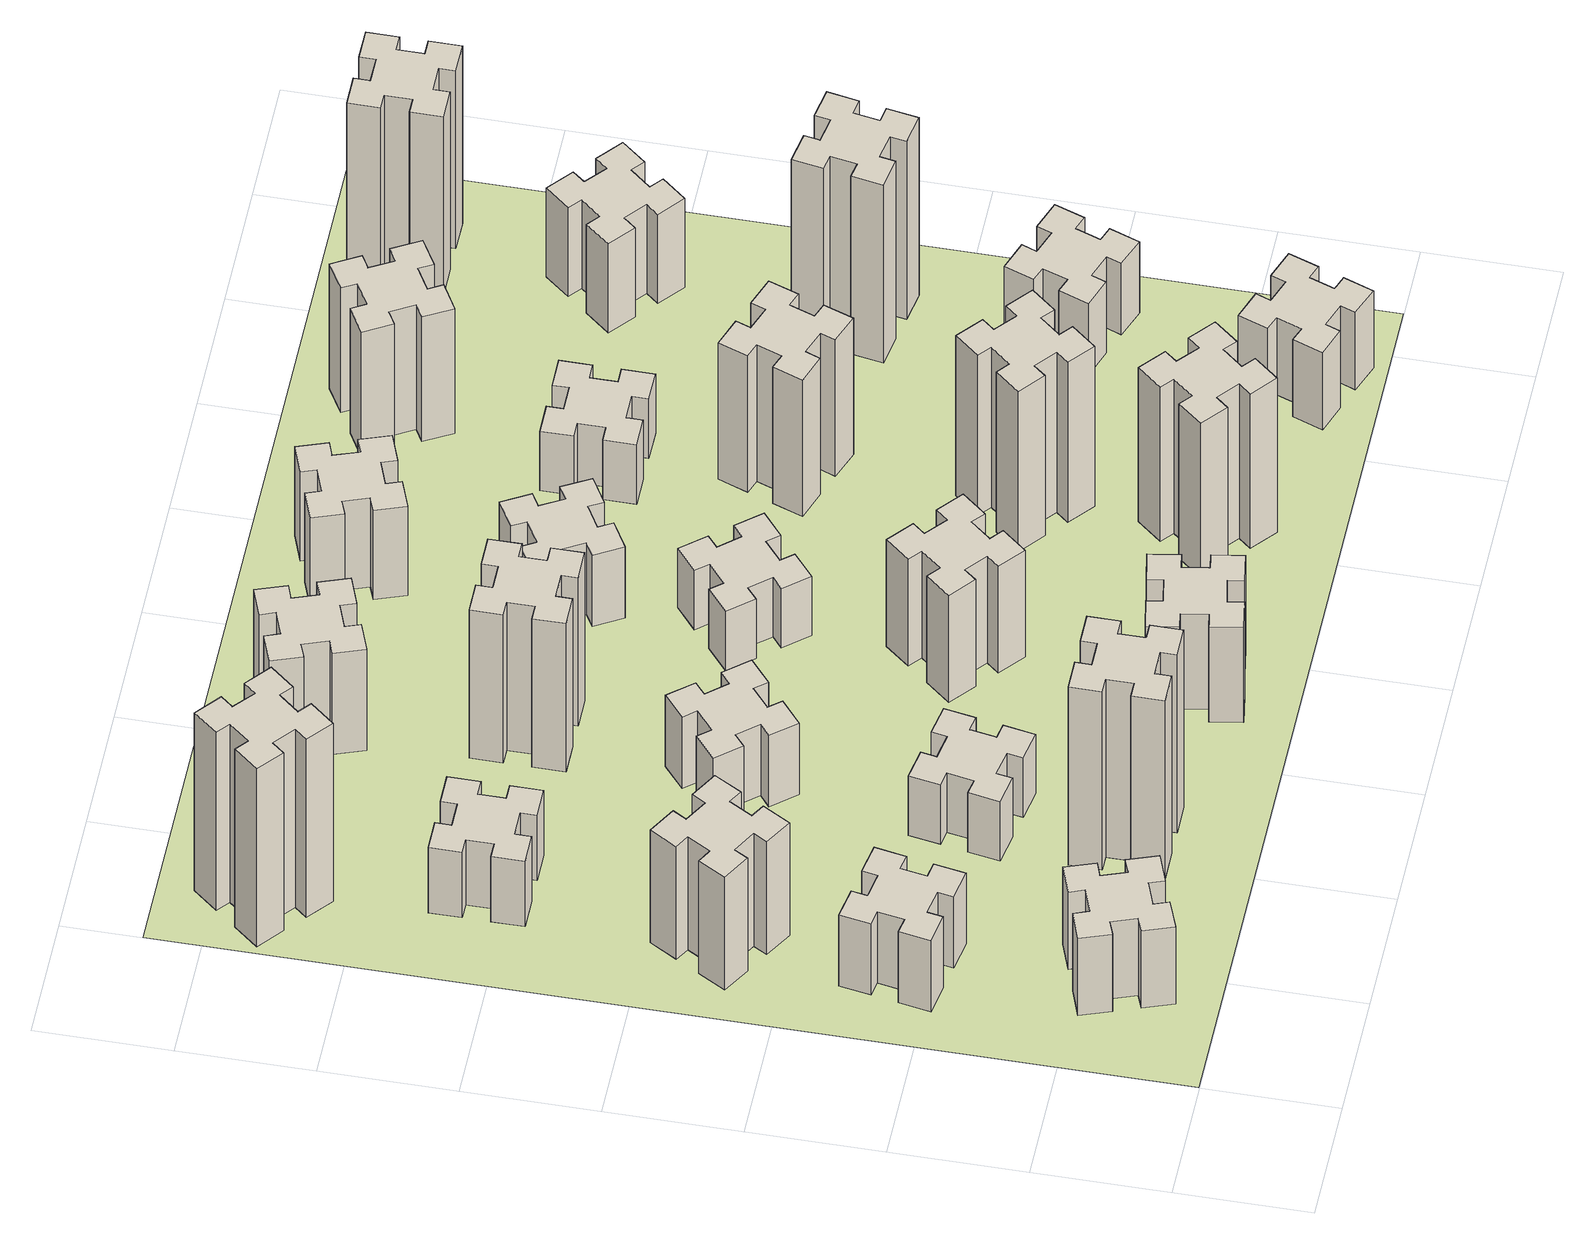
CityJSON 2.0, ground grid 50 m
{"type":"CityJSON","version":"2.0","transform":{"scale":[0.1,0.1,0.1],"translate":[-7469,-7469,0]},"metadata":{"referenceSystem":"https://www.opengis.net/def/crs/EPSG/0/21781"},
"CityObjects":{
"building1":{"type":"Building","attributes":{"class":"1000","function":"1000","usage":"1000","yearOfConstruction":2016,"roofType":"1000","measuredHeight":39,"storeysAboveGround":30,"storeysBelowGround":0},"geometry":[{"type":"Solid","lod":"1","boundaries":[[[[0,1,2,3,4,5,6,7,8,9,10,11,12,13,14,15,16,17,18,19]],[[17,16,20,21]],[[16,15,22,20]],[[15,14,23,22]],[[14,13,24,23]],[[13,12,25,24]],[[12,11,26,25]],[[11,10,27,26]],[[10,9,28,27]],[[9,8,29,28]],[[8,7,30,29]],[[7,6,31,30]],[[6,5,32,31]],[[5,4,33,32]],[[4,3,34,33]],[[3,2,35,34]],[[2,1,36,35]],[[1,0,37,36]],[[0,19,38,37]],[[19,18,39,38]],[[18,17,21,39]],[[24,25,26,27,28,29,30,31,32,33,34,35,36,37,38,39,21,20,22,23]]]]}]},
"building2":{"type":"Building","attributes":{"class":"1000","function":"1000","usage":"1000","yearOfConstruction":2016,"roofType":"1000","measuredHeight":36,"storeysAboveGround":30,"storeysBelowGround":0},"geometry":[{"type":"Solid","lod":"1","boundaries":[[[[40,41,42,43,44,45,46,47,48,49,50,51,52,53,54,55,56,57,58,59]],[[57,56,60,61]],[[56,55,62,60]],[[55,54,63,62]],[[54,53,64,63]],[[53,52,65,64]],[[52,51,66,65]],[[51,50,67,66]],[[50,49,68,67]],[[49,48,69,68]],[[48,47,70,69]],[[47,46,71,70]],[[46,45,72,71]],[[45,44,73,72]],[[44,43,74,73]],[[43,42,75,74]],[[42,41,76,75]],[[41,40,77,76]],[[40,59,78,77]],[[59,58,79,78]],[[58,57,61,79]],[[64,65,66,67,68,69,70,71,72,73,74,75,76,77,78,79,61,60,62,63]]]]}]},
"building3":{"type":"Building","attributes":{"class":"1000","function":"1000","usage":"1000","yearOfConstruction":2016,"roofType":"1000","measuredHeight":57,"storeysAboveGround":30,"storeysBelowGround":0},"geometry":[{"type":"Solid","lod":"1","boundaries":[[[[80,81,82,83,84,85,86,87,88,89,90,91,92,93,94,95,96,97,98,99]],[[97,96,100,101]],[[96,95,102,100]],[[95,94,103,102]],[[94,93,104,103]],[[93,92,105,104]],[[92,91,106,105]],[[91,90,107,106]],[[90,89,108,107]],[[89,88,109,108]],[[88,87,110,109]],[[87,86,111,110]],[[86,85,112,111]],[[85,84,113,112]],[[84,83,114,113]],[[83,82,115,114]],[[82,81,116,115]],[[81,80,117,116]],[[80,99,118,117]],[[99,98,119,118]],[[98,97,101,119]],[[104,105,106,107,108,109,110,111,112,113,114,115,116,117,118,119,101,100,102,103]]]]}]},
"building4":{"type":"Building","attributes":{"class":"1000","function":"1000","usage":"1000","yearOfConstruction":2016,"roofType":"1000","measuredHeight":33,"storeysAboveGround":30,"storeysBelowGround":0},"geometry":[{"type":"Solid","lod":"1","boundaries":[[[[120,121,122,123,124,125,126,127,128,129,130,131,132,133,134,135,136,137,138,139]],[[137,136,140,141]],[[136,135,142,140]],[[135,134,143,142]],[[134,133,144,143]],[[133,132,145,144]],[[132,131,146,145]],[[131,130,147,146]],[[130,129,148,147]],[[129,128,149,148]],[[128,127,150,149]],[[127,126,151,150]],[[126,125,152,151]],[[125,124,153,152]],[[124,123,154,153]],[[123,122,155,154]],[[122,121,156,155]],[[121,120,157,156]],[[120,139,158,157]],[[139,138,159,158]],[[138,137,141,159]],[[144,145,146,147,148,149,150,151,152,153,154,155,156,157,158,159,141,140,142,143]]]]}]},
"building5":{"type":"Building","attributes":{"class":"1000","function":"1000","usage":"1000","yearOfConstruction":2016,"roofType":"1000","measuredHeight":90,"storeysAboveGround":30,"storeysBelowGround":0},"geometry":[{"type":"Solid","lod":"1","boundaries":[[[[160,161,162,163,164,165,166,167,168,169,170,171,172,173,174,175,176,177,178,179]],[[177,176,180,181]],[[176,175,182,180]],[[175,174,183,182]],[[174,173,184,183]],[[173,172,185,184]],[[172,171,186,185]],[[171,170,187,186]],[[170,169,188,187]],[[169,168,189,188]],[[168,167,190,189]],[[167,166,191,190]],[[166,165,192,191]],[[165,164,193,192]],[[164,163,194,193]],[[163,162,195,194]],[[162,161,196,195]],[[161,160,197,196]],[[160,179,198,197]],[[179,178,199,198]],[[178,177,181,199]],[[184,185,186,187,188,189,190,191,192,193,194,195,196,197,198,199,181,180,182,183]]]]}]},
"building6":{"type":"Building","attributes":{"class":"1000","function":"1000","usage":"1000","yearOfConstruction":2016,"roofType":"1000","measuredHeight":90,"storeysAboveGround":30,"storeysBelowGround":0},"geometry":[{"type":"Solid","lod":"1","boundaries":[[[[200,201,202,203,204,205,206,207,208,209,210,211,212,213,214,215,216,217,218,219]],[[217,216,220,221]],[[216,215,222,220]],[[215,214,223,222]],[[214,213,224,223]],[[213,212,225,224]],[[212,211,226,225]],[[211,210,227,226]],[[210,209,228,227]],[[209,208,229,228]],[[208,207,230,229]],[[207,206,231,230]],[[206,205,232,231]],[[205,204,233,232]],[[204,203,234,233]],[[203,202,235,234]],[[202,201,236,235]],[[201,200,237,236]],[[200,219,238,237]],[[219,218,239,238]],[[218,217,221,239]],[[224,225,226,227,228,229,230,231,232,233,234,235,236,237,238,239,221,220,222,223]]]]}]},
"building7":{"type":"Building","attributes":{"class":"1000","function":"1000","usage":"1000","yearOfConstruction":2016,"roofType":"1000","measuredHeight":30,"storeysAboveGround":30,"storeysBelowGround":0},"geometry":[{"type":"Solid","lod":"1","boundaries":[[[[240,241,242,243,244,245,246,247,248,249,250,251,252,253,254,255,256,257,258,259]],[[257,256,260,261]],[[256,255,262,260]],[[255,254,263,262]],[[254,253,264,263]],[[253,252,265,264]],[[252,251,266,265]],[[251,250,267,266]],[[250,249,268,267]],[[249,248,269,268]],[[248,247,270,269]],[[247,246,271,270]],[[246,245,272,271]],[[245,244,273,272]],[[244,243,274,273]],[[243,242,275,274]],[[242,241,276,275]],[[241,240,277,276]],[[240,259,278,277]],[[259,258,279,278]],[[258,257,261,279]],[[264,265,266,267,268,269,270,271,272,273,274,275,276,277,278,279,261,260,262,263]]]]}]},
"building8":{"type":"Building","attributes":{"class":"1000","function":"1000","usage":"1000","yearOfConstruction":2016,"roofType":"1000","measuredHeight":36,"storeysAboveGround":30,"storeysBelowGround":0},"geometry":[{"type":"Solid","lod":"1","boundaries":[[[[280,281,282,283,284,285,286,287,288,289,290,291,292,293,294,295,296,297,298,299]],[[297,296,300,301]],[[296,295,302,300]],[[295,294,303,302]],[[294,293,304,303]],[[293,292,305,304]],[[292,291,306,305]],[[291,290,307,306]],[[290,289,308,307]],[[289,288,309,308]],[[288,287,310,309]],[[287,286,311,310]],[[286,285,312,311]],[[285,284,313,312]],[[284,283,314,313]],[[283,282,315,314]],[[282,281,316,315]],[[281,280,317,316]],[[280,299,318,317]],[[299,298,319,318]],[[298,297,301,319]],[[304,305,306,307,308,309,310,311,312,313,314,315,316,317,318,319,301,300,302,303]]]]}]},
"building9":{"type":"Building","attributes":{"class":"1000","function":"1000","usage":"1000","yearOfConstruction":2016,"roofType":"1000","measuredHeight":48,"storeysAboveGround":30,"storeysBelowGround":0},"geometry":[{"type":"Solid","lod":"1","boundaries":[[[[320,321,322,323,324,325,326,327,328,329,330,331,332,333,334,335,336,337,338,339]],[[337,336,340,341]],[[336,335,342,340]],[[335,334,343,342]],[[334,333,344,343]],[[333,332,345,344]],[[332,331,346,345]],[[331,330,347,346]],[[330,329,348,347]],[[329,328,349,348]],[[328,327,350,349]],[[327,326,351,350]],[[326,325,352,351]],[[325,324,353,352]],[[324,323,354,353]],[[323,322,355,354]],[[322,321,356,355]],[[321,320,357,356]],[[320,339,358,357]],[[339,338,359,358]],[[338,337,341,359]],[[344,345,346,347,348,349,350,351,352,353,354,355,356,357,358,359,341,340,342,343]]]]}]},
"building10":{"type":"Building","attributes":{"class":"1000","function":"1000","usage":"1000","yearOfConstruction":2016,"roofType":"1000","measuredHeight":75,"storeysAboveGround":30,"storeysBelowGround":0},"geometry":[{"type":"Solid","lod":"1","boundaries":[[[[360,361,362,363,364,365,366,367,368,369,370,371,372,373,374,375,376,377,378,379]],[[377,376,380,381]],[[376,375,382,380]],[[375,374,383,382]],[[374,373,384,383]],[[373,372,385,384]],[[372,371,386,385]],[[371,370,387,386]],[[370,369,388,387]],[[369,368,389,388]],[[368,367,390,389]],[[367,366,391,390]],[[366,365,392,391]],[[365,364,393,392]],[[364,363,394,393]],[[363,362,395,394]],[[362,361,396,395]],[[361,360,397,396]],[[360,379,398,397]],[[379,378,399,398]],[[378,377,381,399]],[[384,385,386,387,388,389,390,391,392,393,394,395,396,397,398,399,381,380,382,383]]]]}]},
"building11":{"type":"Building","attributes":{"class":"1000","function":"1000","usage":"1000","yearOfConstruction":2016,"roofType":"1000","measuredHeight":51,"storeysAboveGround":30,"storeysBelowGround":0},"geometry":[{"type":"Solid","lod":"1","boundaries":[[[[400,401,402,403,404,405,406,407,408,409,410,411,412,413,414,415,416,417,418,419]],[[417,416,420,421]],[[416,415,422,420]],[[415,414,423,422]],[[414,413,424,423]],[[413,412,425,424]],[[412,411,426,425]],[[411,410,427,426]],[[410,409,428,427]],[[409,408,429,428]],[[408,407,430,429]],[[407,406,431,430]],[[406,405,432,431]],[[405,404,433,432]],[[404,403,434,433]],[[403,402,435,434]],[[402,401,436,435]],[[401,400,437,436]],[[400,419,438,437]],[[419,418,439,438]],[[418,417,421,439]],[[424,425,426,427,428,429,430,431,432,433,434,435,436,437,438,439,421,420,422,423]]]]}]},
"building12":{"type":"Building","attributes":{"class":"1000","function":"1000","usage":"1000","yearOfConstruction":2016,"roofType":"1000","measuredHeight":54,"storeysAboveGround":30,"storeysBelowGround":0},"geometry":[{"type":"Solid","lod":"1","boundaries":[[[[440,441,442,443,444,445,446,447,448,449,450,451,452,453,454,455,456,457,458,459]],[[457,456,460,461]],[[456,455,462,460]],[[455,454,463,462]],[[454,453,464,463]],[[453,452,465,464]],[[452,451,466,465]],[[451,450,467,466]],[[450,449,468,467]],[[449,448,469,468]],[[448,447,470,469]],[[447,446,471,470]],[[446,445,472,471]],[[445,444,473,472]],[[444,443,474,473]],[[443,442,475,474]],[[442,441,476,475]],[[441,440,477,476]],[[440,459,478,477]],[[459,458,479,478]],[[458,457,461,479]],[[464,465,466,467,468,469,470,471,472,473,474,475,476,477,478,479,461,460,462,463]]]]}]},
"building13":{"type":"Building","attributes":{"class":"1000","function":"1000","usage":"1000","yearOfConstruction":2016,"roofType":"1000","measuredHeight":30,"storeysAboveGround":30,"storeysBelowGround":0},"geometry":[{"type":"Solid","lod":"1","boundaries":[[[[480,481,482,483,484,485,486,487,488,489,490,491,492,493,494,495,496,497,498,499]],[[497,496,500,501]],[[496,495,502,500]],[[495,494,503,502]],[[494,493,504,503]],[[493,492,505,504]],[[492,491,506,505]],[[491,490,507,506]],[[490,489,508,507]],[[489,488,509,508]],[[488,487,510,509]],[[487,486,511,510]],[[486,485,512,511]],[[485,484,513,512]],[[484,483,514,513]],[[483,482,515,514]],[[482,481,516,515]],[[481,480,517,516]],[[480,499,518,517]],[[499,498,519,518]],[[498,497,501,519]],[[504,505,506,507,508,509,510,511,512,513,514,515,516,517,518,519,501,500,502,503]]]]}]},
"building14":{"type":"Building","attributes":{"class":"1000","function":"1000","usage":"1000","yearOfConstruction":2016,"roofType":"1000","measuredHeight":36,"storeysAboveGround":30,"storeysBelowGround":0},"geometry":[{"type":"Solid","lod":"1","boundaries":[[[[520,521,522,523,524,525,526,527,528,529,530,531,532,533,534,535,536,537,538,539]],[[537,536,540,541]],[[536,535,542,540]],[[535,534,543,542]],[[534,533,544,543]],[[533,532,545,544]],[[532,531,546,545]],[[531,530,547,546]],[[530,529,548,547]],[[529,528,549,548]],[[528,527,550,549]],[[527,526,551,550]],[[526,525,552,551]],[[525,524,553,552]],[[524,523,554,553]],[[523,522,555,554]],[[522,521,556,555]],[[521,520,557,556]],[[520,539,558,557]],[[539,538,559,558]],[[538,537,541,559]],[[544,545,546,547,548,549,550,551,552,553,554,555,556,557,558,559,541,540,542,543]]]]}]},
"building15":{"type":"Building","attributes":{"class":"1000","function":"1000","usage":"1000","yearOfConstruction":2016,"roofType":"1000","measuredHeight":78,"storeysAboveGround":30,"storeysBelowGround":0},"geometry":[{"type":"Solid","lod":"1","boundaries":[[[[560,561,562,563,564,565,566,567,568,569,570,571,572,573,574,575,576,577,578,579]],[[577,576,580,581]],[[576,575,582,580]],[[575,574,583,582]],[[574,573,584,583]],[[573,572,585,584]],[[572,571,586,585]],[[571,570,587,586]],[[570,569,588,587]],[[569,568,589,588]],[[568,567,590,589]],[[567,566,591,590]],[[566,565,592,591]],[[565,564,593,592]],[[564,563,594,593]],[[563,562,595,594]],[[562,561,596,595]],[[561,560,597,596]],[[560,579,598,597]],[[579,578,599,598]],[[578,577,581,599]],[[584,585,586,587,588,589,590,591,592,593,594,595,596,597,598,599,581,580,582,583]]]]}]},
"building16":{"type":"Building","attributes":{"class":"1000","function":"1000","usage":"1000","yearOfConstruction":2016,"roofType":"1000","measuredHeight":45,"storeysAboveGround":30,"storeysBelowGround":0},"geometry":[{"type":"Solid","lod":"1","boundaries":[[[[600,601,602,603,604,605,606,607,608,609,610,611,612,613,614,615,616,617,618,619]],[[617,616,620,621]],[[616,615,622,620]],[[615,614,623,622]],[[614,613,624,623]],[[613,612,625,624]],[[612,611,626,625]],[[611,610,627,626]],[[610,609,628,627]],[[609,608,629,628]],[[608,607,630,629]],[[607,606,631,630]],[[606,605,632,631]],[[605,604,633,632]],[[604,603,634,633]],[[603,602,635,634]],[[602,601,636,635]],[[601,600,637,636]],[[600,619,638,637]],[[619,618,639,638]],[[618,617,621,639]],[[624,625,626,627,628,629,630,631,632,633,634,635,636,637,638,639,621,620,622,623]]]]}]},
"building17":{"type":"Building","attributes":{"class":"1000","function":"1000","usage":"1000","yearOfConstruction":2016,"roofType":"1000","measuredHeight":81,"storeysAboveGround":30,"storeysBelowGround":0},"geometry":[{"type":"Solid","lod":"1","boundaries":[[[[640,641,642,643,644,645,646,647,648,649,650,651,652,653,654,655,656,657,658,659]],[[657,656,660,661]],[[656,655,662,660]],[[655,654,663,662]],[[654,653,664,663]],[[653,652,665,664]],[[652,651,666,665]],[[651,650,667,666]],[[650,649,668,667]],[[649,648,669,668]],[[648,647,670,669]],[[647,646,671,670]],[[646,645,672,671]],[[645,644,673,672]],[[644,643,674,673]],[[643,642,675,674]],[[642,641,676,675]],[[641,640,677,676]],[[640,659,678,677]],[[659,658,679,678]],[[658,657,661,679]],[[664,665,666,667,668,669,670,671,672,673,674,675,676,677,678,679,661,660,662,663]]]]}]},
"building18":{"type":"Building","attributes":{"class":"1000","function":"1000","usage":"1000","yearOfConstruction":2016,"roofType":"1000","measuredHeight":69,"storeysAboveGround":30,"storeysBelowGround":0},"geometry":[{"type":"Solid","lod":"1","boundaries":[[[[680,681,682,683,684,685,686,687,688,689,690,691,692,693,694,695,696,697,698,699]],[[697,696,700,701]],[[696,695,702,700]],[[695,694,703,702]],[[694,693,704,703]],[[693,692,705,704]],[[692,691,706,705]],[[691,690,707,706]],[[690,689,708,707]],[[689,688,709,708]],[[688,687,710,709]],[[687,686,711,710]],[[686,685,712,711]],[[685,684,713,712]],[[684,683,714,713]],[[683,682,715,714]],[[682,681,716,715]],[[681,680,717,716]],[[680,699,718,717]],[[699,698,719,718]],[[698,697,701,719]],[[704,705,706,707,708,709,710,711,712,713,714,715,716,717,718,719,701,700,702,703]]]]}]},
"building19":{"type":"Building","attributes":{"class":"1000","function":"1000","usage":"1000","yearOfConstruction":2016,"roofType":"1000","measuredHeight":30,"storeysAboveGround":30,"storeysBelowGround":0},"geometry":[{"type":"Solid","lod":"1","boundaries":[[[[720,721,722,723,724,725,726,727,728,729,730,731,732,733,734,735,736,737,738,739]],[[737,736,740,741]],[[736,735,742,740]],[[735,734,743,742]],[[734,733,744,743]],[[733,732,745,744]],[[732,731,746,745]],[[731,730,747,746]],[[730,729,748,747]],[[729,728,749,748]],[[728,727,750,749]],[[727,726,751,750]],[[726,725,752,751]],[[725,724,753,752]],[[724,723,754,753]],[[723,722,755,754]],[[722,721,756,755]],[[721,720,757,756]],[[720,739,758,757]],[[739,738,759,758]],[[738,737,741,759]],[[744,745,746,747,748,749,750,751,752,753,754,755,756,757,758,759,741,740,742,743]]]]}]},
"building20":{"type":"Building","attributes":{"class":"1000","function":"1000","usage":"1000","yearOfConstruction":2016,"roofType":"1000","measuredHeight":39,"storeysAboveGround":30,"storeysBelowGround":0},"geometry":[{"type":"Solid","lod":"1","boundaries":[[[[760,761,762,763,764,765,766,767,768,769,770,771,772,773,774,775,776,777,778,779]],[[777,776,780,781]],[[776,775,782,780]],[[775,774,783,782]],[[774,773,784,783]],[[773,772,785,784]],[[772,771,786,785]],[[771,770,787,786]],[[770,769,788,787]],[[769,768,789,788]],[[768,767,790,789]],[[767,766,791,790]],[[766,765,792,791]],[[765,764,793,792]],[[764,763,794,793]],[[763,762,795,794]],[[762,761,796,795]],[[761,760,797,796]],[[760,779,798,797]],[[779,778,799,798]],[[778,777,781,799]],[[784,785,786,787,788,789,790,791,792,793,794,795,796,797,798,799,781,780,782,783]]]]}]},
"building21":{"type":"Building","attributes":{"class":"1000","function":"1000","usage":"1000","yearOfConstruction":2016,"roofType":"1000","measuredHeight":63,"storeysAboveGround":30,"storeysBelowGround":0},"geometry":[{"type":"Solid","lod":"1","boundaries":[[[[800,801,802,803,804,805,806,807,808,809,810,811,812,813,814,815,816,817,818,819]],[[817,816,820,821]],[[816,815,822,820]],[[815,814,823,822]],[[814,813,824,823]],[[813,812,825,824]],[[812,811,826,825]],[[811,810,827,826]],[[810,809,828,827]],[[809,808,829,828]],[[808,807,830,829]],[[807,806,831,830]],[[806,805,832,831]],[[805,804,833,832]],[[804,803,834,833]],[[803,802,835,834]],[[802,801,836,835]],[[801,800,837,836]],[[800,819,838,837]],[[819,818,839,838]],[[818,817,821,839]],[[824,825,826,827,828,829,830,831,832,833,834,835,836,837,838,839,821,820,822,823]]]]}]},
"building22":{"type":"Building","attributes":{"class":"1000","function":"1000","usage":"1000","yearOfConstruction":2016,"roofType":"1000","measuredHeight":36,"storeysAboveGround":30,"storeysBelowGround":0},"geometry":[{"type":"Solid","lod":"1","boundaries":[[[[840,841,842,843,844,845,846,847,848,849,850,851,852,853,854,855,856,857,858,859]],[[857,856,860,861]],[[856,855,862,860]],[[855,854,863,862]],[[854,853,864,863]],[[853,852,865,864]],[[852,851,866,865]],[[851,850,867,866]],[[850,849,868,867]],[[849,848,869,868]],[[848,847,870,869]],[[847,846,871,870]],[[846,845,872,871]],[[845,844,873,872]],[[844,843,874,873]],[[843,842,875,874]],[[842,841,876,875]],[[841,840,877,876]],[[840,859,878,877]],[[859,858,879,878]],[[858,857,861,879]],[[864,865,866,867,868,869,870,871,872,873,874,875,876,877,878,879,861,860,862,863]]]]}]},
"building23":{"type":"Building","attributes":{"class":"1000","function":"1000","usage":"1000","yearOfConstruction":2016,"roofType":"1000","measuredHeight":90,"storeysAboveGround":30,"storeysBelowGround":0},"geometry":[{"type":"Solid","lod":"1","boundaries":[[[[880,881,882,883,884,885,886,887,888,889,890,891,892,893,894,895,896,897,898,899]],[[897,896,900,901]],[[896,895,902,900]],[[895,894,903,902]],[[894,893,904,903]],[[893,892,905,904]],[[892,891,906,905]],[[891,890,907,906]],[[890,889,908,907]],[[889,888,909,908]],[[888,887,910,909]],[[887,886,911,910]],[[886,885,912,911]],[[885,884,913,912]],[[884,883,914,913]],[[883,882,915,914]],[[882,881,916,915]],[[881,880,917,916]],[[880,899,918,917]],[[899,898,919,918]],[[898,897,901,919]],[[904,905,906,907,908,909,910,911,912,913,914,915,916,917,918,919,901,900,902,903]]]]}]},
"building24":{"type":"Building","attributes":{"class":"1000","function":"1000","usage":"1000","yearOfConstruction":2016,"roofType":"1000","measuredHeight":45,"storeysAboveGround":30,"storeysBelowGround":0},"geometry":[{"type":"Solid","lod":"1","boundaries":[[[[920,921,922,923,924,925,926,927,928,929,930,931,932,933,934,935,936,937,938,939]],[[937,936,940,941]],[[936,935,942,940]],[[935,934,943,942]],[[934,933,944,943]],[[933,932,945,944]],[[932,931,946,945]],[[931,930,947,946]],[[930,929,948,947]],[[929,928,949,948]],[[928,927,950,949]],[[927,926,951,950]],[[926,925,952,951]],[[925,924,953,952]],[[924,923,954,953]],[[923,922,955,954]],[[922,921,956,955]],[[921,920,957,956]],[[920,939,958,957]],[[939,938,959,958]],[[938,937,941,959]],[[944,945,946,947,948,949,950,951,952,953,954,955,956,957,958,959,941,940,942,943]]]]}]},
"building25":{"type":"Building","attributes":{"class":"1000","function":"1000","usage":"1000","yearOfConstruction":2016,"roofType":"1000","measuredHeight":90,"storeysAboveGround":30,"storeysBelowGround":0},"geometry":[{"type":"Solid","lod":"1","boundaries":[[[[960,961,962,963,964,965,966,967,968,969,970,971,972,973,974,975,976,977,978,979]],[[977,976,980,981]],[[976,975,982,980]],[[975,974,983,982]],[[974,973,984,983]],[[973,972,985,984]],[[972,971,986,985]],[[971,970,987,986]],[[970,969,988,987]],[[969,968,989,988]],[[968,967,990,989]],[[967,966,991,990]],[[966,965,992,991]],[[965,964,993,992]],[[964,963,994,993]],[[963,962,995,994]],[[962,961,996,995]],[[961,960,997,996]],[[960,979,998,997]],[[979,978,999,998]],[[978,977,981,999]],[[984,985,986,987,988,989,990,991,992,993,994,995,996,997,998,999,981,980,982,983]]]]}]},
"landuse1":{"type":"LandUse","attributes":{"name":"plot1","function":"1010"},"geometry":[{"type":"MultiSurface","lod":"1","boundaries":[[[1000,1001,1002,1003]]]}]}
},
"vertices":[
[355,385,0],[389,291,0],[333,270,0],[374,157,0],[487,199,0],[466,255,0],[560,289,0],[580,233,0],[693,274,0],[652,387,0],[596,366,0],[562,460,0],[618,480,0],[577,593,0],[464,552,0],[485,496,0],[391,462,0],[370,518,0],[257,477,0],[299,364,0],[391,462,390],[370,518,390],[485,496,390],[464,552,390],[577,593,390],[618,480,390],[562,460,390],[596,366,390],[652,387,390],[693,274,390],[580,233,390],[560,289,390],[466,255,390],[487,199,390],[374,157,390],[333,270,390],[389,291,390],[355,385,390],[299,364,390],[257,477,390],
[307,1016,0],[405,998,0],[395,939,0],[513,918,0],[534,1037,0],[475,1047,0],[492,1145,0],[551,1135,0],[572,1253,0],[454,1274,0],[444,1215,0],[345,1232,0],[356,1291,0],[237,1312,0],[217,1194,0],[276,1184,0],[258,1085,0],[199,1096,0],[178,977,0],[297,957,0],[258,1085,360],[199,1096,360],[276,1184,360],[217,1194,360],[237,1312,360],[356,1291,360],[345,1232,360],[444,1215,360],[454,1274,360],[572,1253,360],[551,1135,360],[492,1145,360],[475,1047,360],[534,1037,360],[513,918,360],[395,939,360],[405,998,360],[307,1016,360],[297,957,360],[178,977,360],
[474,1826,0],[387,1876,0],[417,1928,0],[313,1988,0],[253,1884,0],[305,1854,0],[255,1767,0],[203,1797,0],[143,1693,0],[247,1633,0],[277,1685,0],[364,1635,0],[334,1583,0],[438,1523,0],[498,1627,0],[446,1657,0],[496,1744,0],[548,1714,0],[608,1818,0],[504,1878,0],[496,1744,570],[548,1714,570],[446,1657,570],[498,1627,570],[438,1523,570],[334,1583,570],[364,1635,570],[277,1685,570],[247,1633,570],[143,1693,570],[203,1797,570],[255,1767,570],[305,1854,570],[253,1884,570],[313,1988,570],[417,1928,570],[387,1876,570],[474,1826,570],[504,1878,570],[608,1818,570],
[425,2485,0],[525,2485,0],[525,2425,0],[645,2425,0],[645,2545,0],[585,2545,0],[585,2645,0],[645,2645,0],[645,2765,0],[525,2765,0],[525,2705,0],[425,2705,0],[425,2765,0],[305,2765,0],[305,2645,0],[365,2645,0],[365,2545,0],[305,2545,0],[305,2425,0],[425,2425,0],[365,2545,330],[305,2545,330],[365,2645,330],[305,2645,330],[305,2765,330],[425,2765,330],[425,2705,330],[525,2705,330],[525,2765,330],[645,2765,330],[645,2645,330],[585,2645,330],[585,2545,330],[645,2545,330],[645,2425,330],[525,2425,330],[525,2485,330],[425,2485,330],[425,2425,330],[305,2425,330],
[1165,585,0],[1065,585,0],[1065,645,0],[945,645,0],[945,525,0],[1005,525,0],[1005,425,0],[945,425,0],[945,305,0],[1065,305,0],[1065,365,0],[1165,365,0],[1165,305,0],[1285,305,0],[1285,425,0],[1225,425,0],[1225,525,0],[1285,525,0],[1285,645,0],[1165,645,0],[1225,525,900],[1285,525,900],[1225,425,900],[1285,425,900],[1285,305,900],[1165,305,900],[1165,365,900],[1065,365,900],[1065,305,900],[945,305,900],[945,425,900],[1005,425,900],[1005,525,900],[945,525,900],[945,645,900],[1065,645,900],[1065,585,900],[1165,585,900],[1165,645,900],[1285,645,900],
[384,3387,0],[308,3452,0],[346,3498,0],[254,3575,0],[177,3483,0],[223,3444,0],[159,3368,0],[113,3406,0],[36,3314,0],[128,3237,0],[166,3283,0],[243,3219,0],[204,3173,0],[296,3096,0],[373,3188,0],[327,3226,0],[392,3303,0],[438,3264,0],[515,3356,0],[423,3433,0],[392,3303,900],[438,3264,900],[327,3226,900],[373,3188,900],[296,3096,900],[204,3173,900],[243,3219,900],[166,3283,900],[128,3237,900],[36,3314,900],[113,3406,900],[159,3368,900],[223,3444,900],[177,3483,900],[254,3575,900],[346,3498,900],[308,3452,900],[384,3387,900],[423,3433,900],[515,3356,900],
[1016,1084,0],[998,985,0],[939,996,0],[918,877,0],[1037,857,0],[1047,916,0],[1145,898,0],[1135,839,0],[1253,818,0],[1274,937,0],[1215,947,0],[1232,1045,0],[1291,1035,0],[1312,1153,0],[1194,1174,0],[1184,1115,0],[1085,1132,0],[1096,1191,0],[977,1212,0],[957,1094,0],[1085,1132,300],[1096,1191,300],[1184,1115,300],[1194,1174,300],[1312,1153,300],[1291,1035,300],[1232,1045,300],[1215,947,300],[1274,937,300],[1253,818,300],[1135,839,300],[1145,898,300],[1047,916,300],[1037,857,300],[918,877,300],[939,996,300],[998,985,300],[1016,1084,300],[957,1094,300],[977,1212,300],
[1083,1972,0],[1006,1907,0],[968,1953,0],[876,1876,0],[953,1784,0],[999,1823,0],[1063,1746,0],[1017,1708,0],[1094,1616,0],[1186,1693,0],[1148,1739,0],[1224,1803,0],[1263,1757,0],[1355,1834,0],[1278,1926,0],[1232,1888,0],[1167,1964,0],[1213,2003,0],[1136,2095,0],[1044,2018,0],[1167,1964,360],[1213,2003,360],[1232,1888,360],[1278,1926,360],[1355,1834,360],[1263,1757,360],[1224,1803,360],[1148,1739,360],[1186,1693,360],[1094,1616,360],[1017,1708,360],[1063,1746,360],[999,1823,360],[953,1784,360],[876,1876,360],[968,1953,360],[1006,1907,360],[1083,1972,360],[1044,2018,360],[1136,2095,360],
[1738,405,0],[1756,307,0],[1697,297,0],[1717,178,0],[1836,199,0],[1825,258,0],[1924,276,0],[1934,217,0],[2052,237,0],[2031,356,0],[1972,345,0],[1955,444,0],[2014,454,0],[1993,572,0],[1875,551,0],[1885,492,0],[1787,475,0],[1777,534,0],[1658,513,0],[1679,395,0],[1787,475,480],[1777,534,480],[1885,492,480],[1875,551,480],[1993,572,480],[2014,454,480],[1955,444,480],[1972,345,480],[2031,356,480],[2052,237,480],[1934,217,480],[1924,276,480],[1825,258,480],[1836,199,480],[1717,178,480],[1697,297,480],[1756,307,480],[1738,405,480],[1679,395,480],[1658,513,480],
[1325,2545,0],[1325,2645,0],[1385,2645,0],[1385,2765,0],[1265,2765,0],[1265,2705,0],[1165,2705,0],[1165,2765,0],[1045,2765,0],[1045,2645,0],[1105,2645,0],[1105,2545,0],[1045,2545,0],[1045,2425,0],[1165,2425,0],[1165,2485,0],[1265,2485,0],[1265,2425,0],[1385,2425,0],[1385,2545,0],[1265,2485,750],[1265,2425,750],[1165,2485,750],[1165,2425,750],[1045,2425,750],[1045,2545,750],[1105,2545,750],[1105,2645,750],[1045,2645,750],[1045,2765,750],[1165,2765,750],[1165,2705,750],[1265,2705,750],[1265,2765,750],[1385,2765,750],[1385,2645,750],[1325,2645,750],[1325,2545,750],[1385,2545,750],[1385,2425,750],
[1125,3456,0],[1031,3422,0],[1010,3478,0],[897,3437,0],[939,3324,0],[995,3345,0],[1029,3251,0],[973,3230,0],[1014,3117,0],[1127,3159,0],[1106,3215,0],[1200,3249,0],[1220,3193,0],[1333,3234,0],[1292,3347,0],[1236,3326,0],[1202,3420,0],[1258,3440,0],[1217,3553,0],[1104,3512,0],[1202,3420,510],[1258,3440,510],[1236,3326,510],[1292,3347,510],[1333,3234,510],[1220,3193,510],[1200,3249,510],[1106,3215,510],[1127,3159,510],[1014,3117,510],[973,3230,510],[1029,3251,510],[995,3345,510],[939,3324,510],[897,3437,510],[1010,3478,510],[1031,3422,510],[1125,3456,510],[1104,3512,510],[1217,3553,510],
[1746,1163,0],[1823,1099,0],[1784,1053,0],[1876,976,0],[1953,1068,0],[1907,1106,0],[1972,1183,0],[2018,1144,0],[2095,1236,0],[2003,1313,0],[1964,1267,0],[1888,1332,0],[1926,1378,0],[1834,1455,0],[1757,1363,0],[1803,1324,0],[1739,1248,0],[1693,1286,0],[1616,1194,0],[1708,1117,0],[1739,1248,540],[1693,1286,540],[1803,1324,540],[1757,1363,540],[1834,1455,540],[1926,1378,540],[1888,1332,540],[1964,1267,540],[2003,1313,540],[2095,1236,540],[2018,1144,540],[1972,1183,540],[1907,1106,540],[1953,1068,540],[1876,976,540],[1784,1053,540],[1823,1099,540],[1746,1163,540],[1708,1117,540],[1616,1194,540],
[1972,1988,0],[1907,2064,0],[1953,2103,0],[1876,2195,0],[1784,2118,0],[1823,2072,0],[1746,2007,0],[1708,2053,0],[1616,1976,0],[1693,1884,0],[1739,1923,0],[1803,1846,0],[1757,1808,0],[1834,1716,0],[1926,1793,0],[1888,1839,0],[1964,1903,0],[2003,1857,0],[2095,1934,0],[2018,2026,0],[1964,1903,300],[2003,1857,300],[1888,1839,300],[1926,1793,300],[1834,1716,300],[1757,1808,300],[1803,1846,300],[1739,1923,300],[1693,1884,300],[1616,1976,300],[1708,2053,300],[1746,2007,300],[1823,2072,300],[1784,2118,300],[1876,2195,300],[1953,2103,300],[1907,2064,300],[1972,1988,300],[2018,2026,300],[2095,1934,300],
[1976,2607,0],[1926,2694,0],[1978,2724,0],[1918,2828,0],[1814,2768,0],[1844,2716,0],[1757,2666,0],[1727,2718,0],[1623,2658,0],[1683,2554,0],[1735,2584,0],[1785,2497,0],[1733,2467,0],[1793,2363,0],[1897,2423,0],[1867,2475,0],[1954,2525,0],[1984,2473,0],[2088,2533,0],[2028,2637,0],[1954,2525,360],[1984,2473,360],[1867,2475,360],[1897,2423,360],[1793,2363,360],[1733,2467,360],[1785,2497,360],[1735,2584,360],[1683,2554,360],[1623,2658,360],[1727,2718,360],[1757,2666,360],[1844,2716,360],[1814,2768,360],[1918,2828,360],[1978,2724,360],[1926,2694,360],[1976,2607,360],[2028,2637,360],[2088,2533,360],
[2704,527,0],[2628,592,0],[2666,638,0],[2574,715,0],[2497,623,0],[2543,584,0],[2479,508,0],[2433,546,0],[2356,454,0],[2448,377,0],[2486,423,0],[2563,359,0],[2524,313,0],[2616,236,0],[2693,328,0],[2647,366,0],[2712,443,0],[2758,404,0],[2835,496,0],[2743,573,0],[2712,443,780],[2758,404,780],[2647,366,780],[2693,328,780],[2616,236,780],[2524,313,780],[2563,359,780],[2486,423,780],[2448,377,780],[2356,454,780],[2433,546,780],[2479,508,780],[2543,584,780],[2497,623,780],[2574,715,780],[2666,638,780],[2628,592,780],[2704,527,780],[2743,573,780],[2835,496,780],
[1865,3456,0],[1771,3422,0],[1750,3478,0],[1637,3437,0],[1679,3324,0],[1735,3345,0],[1769,3251,0],[1713,3230,0],[1754,3117,0],[1867,3159,0],[1846,3215,0],[1940,3249,0],[1960,3193,0],[2073,3234,0],[2032,3347,0],[1976,3326,0],[1942,3420,0],[1998,3440,0],[1957,3553,0],[1844,3512,0],[1942,3420,450],[1998,3440,450],[1976,3326,450],[2032,3347,450],[2073,3234,450],[1960,3193,450],[1940,3249,450],[1846,3215,450],[1867,3159,450],[1754,3117,450],[1713,3230,450],[1769,3251,450],[1735,3345,450],[1679,3324,450],[1637,3437,450],[1750,3478,450],[1771,3422,450],[1865,3456,450],[1844,3512,450],[1957,3553,450],
[2647,1006,0],[2712,1083,0],[2758,1044,0],[2835,1136,0],[2743,1213,0],[2704,1167,0],[2628,1232,0],[2666,1278,0],[2574,1355,0],[2497,1263,0],[2543,1224,0],[2479,1148,0],[2433,1186,0],[2356,1094,0],[2448,1017,0],[2486,1063,0],[2563,999,0],[2524,953,0],[2616,876,0],[2693,968,0],[2563,999,810],[2524,953,810],[2486,1063,810],[2448,1017,810],[2356,1094,810],[2433,1186,810],[2479,1148,810],[2543,1224,810],[2497,1263,810],[2574,1355,810],[2666,1278,810],[2628,1232,810],[2704,1167,810],[2743,1213,810],[2835,1136,810],[2758,1044,810],[2712,1083,810],[2647,1006,810],[2693,968,810],[2616,876,810],
[2682,1871,0],[2716,1965,0],[2772,1944,0],[2813,2057,0],[2700,2098,0],[2680,2042,0],[2586,2076,0],[2607,2132,0],[2494,2173,0],[2453,2060,0],[2509,2040,0],[2475,1946,0],[2419,1967,0],[2377,1854,0],[2490,1813,0],[2511,1869,0],[2605,1835,0],[2584,1779,0],[2697,1737,0],[2738,1850,0],[2605,1835,690],[2584,1779,690],[2511,1869,690],[2490,1813,690],[2377,1854,690],[2419,1967,690],[2475,1946,690],[2509,2040,690],[2453,2060,690],[2494,2173,690],[2607,2132,690],[2586,2076,690],[2680,2042,690],[2700,2098,690],[2813,2057,690],[2772,1944,690],[2716,1965,690],[2682,1871,690],[2738,1850,690],[2697,1737,690],
[2605,2545,0],[2605,2645,0],[2665,2645,0],[2665,2765,0],[2545,2765,0],[2545,2705,0],[2445,2705,0],[2445,2765,0],[2325,2765,0],[2325,2645,0],[2385,2645,0],[2385,2545,0],[2325,2545,0],[2325,2425,0],[2445,2425,0],[2445,2485,0],[2545,2485,0],[2545,2425,0],[2665,2425,0],[2665,2545,0],[2545,2485,300],[2545,2425,300],[2445,2485,300],[2445,2425,300],[2325,2425,300],[2325,2545,300],[2385,2545,300],[2385,2645,300],[2325,2645,300],[2325,2765,300],[2445,2765,300],[2445,2705,300],[2545,2705,300],[2545,2765,300],[2665,2765,300],[2665,2645,300],[2605,2645,300],[2605,2545,300],[2665,2545,300],[2665,2425,300],
[3251,189,0],[3345,155,0],[3324,99,0],[3437,57,0],[3478,170,0],[3422,191,0],[3456,285,0],[3512,264,0],[3553,377,0],[3440,418,0],[3420,362,0],[3326,396,0],[3347,452,0],[3234,493,0],[3193,380,0],[3249,360,0],[3215,266,0],[3159,287,0],[3117,174,0],[3230,133,0],[3215,266,390],[3159,287,390],[3249,360,390],[3193,380,390],[3234,493,390],[3347,452,390],[3326,396,390],[3420,362,390],[3440,418,390],[3553,377,390],[3512,264,390],[3456,285,390],[3422,191,390],[3478,170,390],[3437,57,390],[3324,99,390],[3345,155,390],[3251,189,390],[3230,133,390],[3117,174,390],
[2716,3347,0],[2666,3434,0],[2718,3464,0],[2658,3568,0],[2554,3508,0],[2584,3456,0],[2497,3406,0],[2467,3458,0],[2363,3398,0],[2423,3294,0],[2475,3324,0],[2525,3237,0],[2473,3207,0],[2533,3103,0],[2637,3163,0],[2607,3215,0],[2694,3265,0],[2724,3213,0],[2828,3273,0],[2768,3377,0],[2694,3265,630],[2724,3213,630],[2607,3215,630],[2637,3163,630],[2533,3103,630],[2473,3207,630],[2525,3237,630],[2475,3324,630],[2423,3294,630],[2363,3398,630],[2467,3458,630],[2497,3406,630],[2584,3456,630],[2554,3508,630],[2658,3568,630],[2718,3464,630],[2666,3434,630],[2716,3347,630],[2768,3377,630],[2828,3273,630],
[3351,1029,0],[3445,995,0],[3424,939,0],[3537,897,0],[3578,1010,0],[3522,1031,0],[3556,1125,0],[3612,1104,0],[3653,1217,0],[3540,1258,0],[3520,1202,0],[3426,1236,0],[3447,1292,0],[3334,1333,0],[3293,1220,0],[3349,1200,0],[3315,1106,0],[3259,1127,0],[3217,1014,0],[3330,973,0],[3315,1106,360],[3259,1127,360],[3349,1200,360],[3293,1220,360],[3334,1333,360],[3447,1292,360],[3426,1236,360],[3520,1202,360],[3540,1258,360],[3653,1217,360],[3612,1104,360],[3556,1125,360],[3522,1031,360],[3578,1010,360],[3537,897,360],[3424,939,360],[3445,995,360],[3351,1029,360],[3330,973,360],[3217,1014,360],
[3435,1787,0],[3452,1885,0],[3511,1875,0],[3532,1993,0],[3414,2014,0],[3404,1955,0],[3305,1972,0],[3316,2031,0],[3197,2052,0],[3177,1934,0],[3236,1924,0],[3218,1825,0],[3159,1836,0],[3138,1717,0],[3257,1697,0],[3267,1756,0],[3365,1738,0],[3355,1679,0],[3473,1658,0],[3494,1777,0],[3365,1738,900],[3355,1679,900],[3267,1756,900],[3257,1697,900],[3138,1717,900],[3159,1836,900],[3218,1825,900],[3236,1924,900],[3177,1934,900],[3197,2052,900],[3316,2031,900],[3305,1972,900],[3404,1955,900],[3414,2014,900],[3532,1993,900],[3511,1875,900],[3452,1885,900],[3435,1787,900],[3494,1777,900],[3473,1658,900],
[3444,2747,0],[3368,2812,0],[3406,2858,0],[3314,2935,0],[3237,2843,0],[3283,2804,0],[3219,2728,0],[3173,2766,0],[3096,2674,0],[3188,2597,0],[3226,2643,0],[3303,2579,0],[3264,2533,0],[3356,2456,0],[3433,2548,0],[3387,2586,0],[3452,2663,0],[3498,2624,0],[3575,2716,0],[3483,2793,0],[3452,2663,450],[3498,2624,450],[3387,2586,450],[3433,2548,450],[3356,2456,450],[3264,2533,450],[3303,2579,450],[3226,2643,450],[3188,2597,450],[3096,2674,450],[3173,2766,450],[3219,2728,450],[3283,2804,450],[3237,2843,450],[3314,2935,450],[3406,2858,450],[3368,2812,450],[3444,2747,450],[3483,2793,450],[3575,2716,450],
[3285,3325,0],[3385,3325,0],[3385,3265,0],[3505,3265,0],[3505,3385,0],[3445,3385,0],[3445,3485,0],[3505,3485,0],[3505,3605,0],[3385,3605,0],[3385,3545,0],[3285,3545,0],[3285,3605,0],[3165,3605,0],[3165,3485,0],[3225,3485,0],[3225,3385,0],[3165,3385,0],[3165,3265,0],[3285,3265,0],[3225,3385,900],[3165,3385,900],[3225,3485,900],[3165,3485,900],[3165,3605,900],[3285,3605,900],[3285,3545,900],[3385,3545,900],[3385,3605,900],[3505,3605,900],[3505,3485,900],[3445,3485,900],[3445,3385,900],[3505,3385,900],[3505,3265,900],[3385,3265,900],[3385,3325,900],[3285,3325,900],[3285,3265,900],[3165,3265,900],
[5,3705,0],[3705,3705,0],[3705,5,0],[5,5,0]
]}
